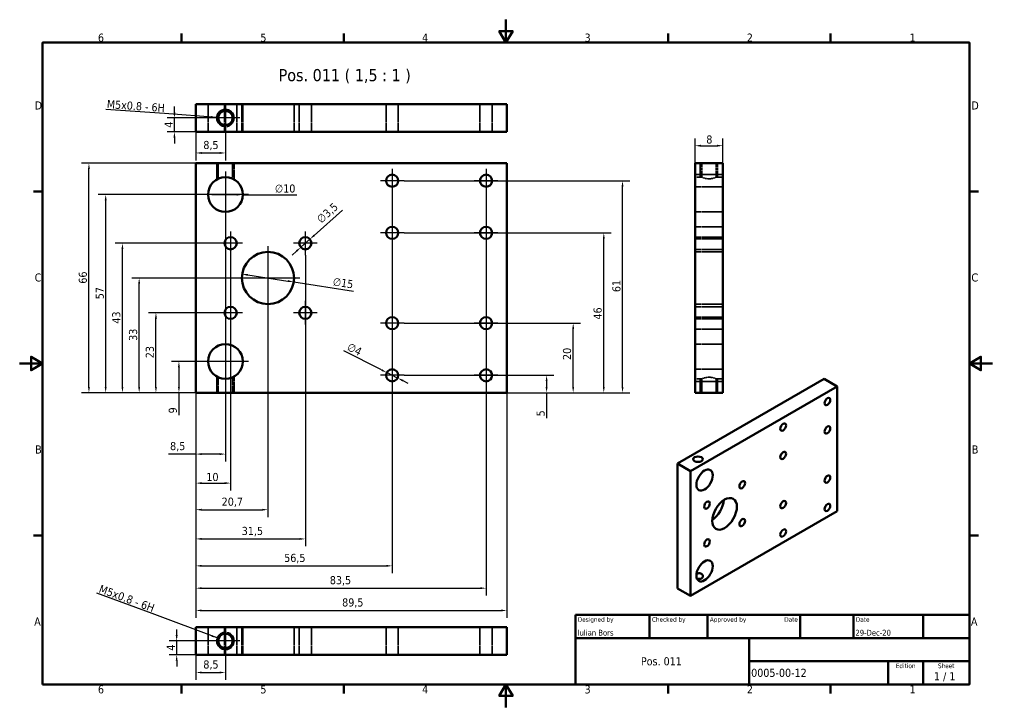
# Model space of a CAD drawing. Header units: millimetres. Extents: x 0 to 280, y 0 to 198.
import ezdxf
from ezdxf.enums import TextEntityAlignment as Align

# ---------------------------------------------------------------- set-up
doc = ezdxf.new("R2010")
doc.units = ezdxf.units.MM
doc.header["$LTSCALE"] = 0.666667
doc.linetypes.add('DASHED', pattern=[0.2068, 0.1655, -0.0413])
for name, color, linetype, lineweight in [('Border (ISO)', 7, 'Continuous', 70), ('Center Mark (ISO)', 7, 'Continuous', 25), ('Dimension (ISO)', 7, 'Continuous', 25), ('Hidden (ISO)', 7, 'DASHED', 35), ('Symbol (ISO)', 7, 'Continuous', 25), ('Title (ISO)', 7, 'Continuous', 50), ('Visible (ISO)', 7, 'Continuous', 50), ('Visible Narrow (ISO)', 7, 'Continuous', 35)]:
    doc.layers.add(name, color=color, linetype=linetype, lineweight=lineweight)
doc.styles.add('Label Text (ISO)', font='tahoma.ttf')
doc.styles.add('Note Text (ISO)', font='tahoma.ttf')
doc.styles.add('Text Style39', font='tahoma.ttf')
doc.styles.add('Text Style41', font='tahoma.ttf')
doc.dimstyles.new('Default (ISO)', dxfattribs={"dimscale": 0.666667, "dimtxt": 3.5, "dimasz": 2.5, "dimexe": 3.175, "dimexo": 0, "dimgap": 0.762, "dimtad": 1, "dimrnd": 1e-08, "dimzin": 0, "dimtxsty": 'Note Text (ISO)', "dimcen": 0.09, "dimdle": 10, "dimclrd": 256, "dimclre": 256, "dimclrt": 256, "dimazin": 0, "dimtfac": 1.001486, "dimtmove": 0, "dimatfit": 3, "dimfxl": 1, "dimtolj": 1, "dimtzin": 0, "dimlwd": -1, "dimlwe": -1, "dimarcsym": 0})
doc.dimstyles.new('Default (ISO)$7', dxfattribs={"dimscale": 0.666667, "dimtxt": 3.5, "dimasz": 2.5, "dimexe": 3.175, "dimexo": 0, "dimgap": 0.762, "dimtad": 1, "dimrnd": 1e-08, "dimzin": 0, "dimtxsty": 'Note Text (ISO)', "dimcen": 0.09, "dimdle": 10, "dimclrd": 256, "dimclre": 256, "dimclrt": 256, "dimazin": 0, "dimtfac": 1.001486, "dimtmove": 0, "dimatfit": 3, "dimfxl": 1, "dimtolj": 1, "dimtzin": 0, "dimlwd": -1, "dimlwe": -1, "dimarcsym": 0})

# ---------------------------------------------------------------- blocks, each defined once
blk = doc.blocks.new('Borders Default Border')
at = {"layer": 'Border (ISO)'}
for p, q in [((70, 287), (70, 290.9)), ((140, 287), (140, 290.9)), ((280, 287), (280, 290.9)), ((350, 287), (350, 290.9)), ((10, 222.75), (6.1, 222.75)), ((410, 222.75), (413.9, 222.75)), ((10, 74.25), (6.1, 74.25)), ((410, 74.25), (413.9, 74.25)), ((70, 10), (70, 6.1)), ((140, 10), (140, 6.1)), ((280, 10), (280, 6.1)), ((350, 10), (350, 6.1))]:
    blk.add_line(p, q, dxfattribs=at)
at = {"layer": 'Border (ISO)', "flags": 128}
for points in [[(210, 297), (210, 287), (207.11, 292), (212.89, 292), (210, 287)], [(10, 10), (10, 287), (410, 287), (410, 10), (10, 10)], [(0, 148.5), (10, 148.5), (5, 151.39), (5, 145.61), (10, 148.5)], [(420, 148.5), (410, 148.5), (415, 151.39), (415, 145.61), (410, 148.5)], [(210, 0), (210, 10), (207.11, 5), (212.89, 5), (210, 10)]]:
    blk.add_lwpolyline(points, dxfattribs=at)
at = {"layer": 'Border (ISO)', "char_height": 3.5, "attachment_point": 7, "style": 'Note Text (ISO)'}
for s, insert in [('6', (33.88, 287.33)), ('5', (103.98, 287.33)), ('4', (173.78, 287.4)), ('3', (243.91, 287.33)), ('2', (313.94, 287.4)), ('1', (384.21, 287.4)), ('D', (6.57, 258.13)), ('D', (410.87, 258.13)), ('C', (6.56, 183.81)), ('C', (410.86, 183.81)), ('B', (6.78, 109.63)), ('B', (411.08, 109.63)), ('A', (6.36, 35.38)), ('A', (410.66, 35.38)), ('6', (33.88, 6.03)), ('5', (103.98, 6.03)), ('4', (173.78, 6.1)), ('3', (243.91, 6.03)), ('2', (313.94, 6.1)), ('1', (384.21, 6.1))]:
    blk.add_mtext(s, dxfattribs=dict(at, insert=insert))
blk = doc.blocks.new('Title Blocks ISO')
at = {"layer": 'Title (ISO)'}
for p, q in [((270.07, 130), (100.07, 130)), ((100.07, 130), (100.07, 100)), ((132.07, 120), (132.07, 130)), ((157.07, 120), (157.07, 130)), ((197.07, 120), (197.07, 130)), ((220.07, 120), (220.07, 130)), ((250.07, 120), (250.07, 130)), ((270.07, 100), (270.07, 130)), ((100.07, 120), (270.07, 120)), ((175.07, 120), (175.07, 100)), ((270.07, 110), (175.07, 110)), ((235.07, 100), (235.07, 110)), ((250.07, 100), (250.07, 110)), ((100.07, 100), (270.07, 100))]:
    blk.add_line(p, q, dxfattribs=at)
at = {"layer": 'Title (ISO)', "style": 'Text Style41'}
for s, p in [('Designed by', (101.07, 129)), ('Checked by', (133.07, 129)), ('Approved by', (158.07, 129)), ('Date', (221.07, 129))]:
    blk.add_text(s, height=2, dxfattribs=at).set_placement(p, align=Align.TOP_LEFT)
blk.add_text('Date', height=2, dxfattribs=at).set_placement((196.07, 129), align=Align.TOP_RIGHT)
for s, p in [('Edition', (242.57, 109)), ('Sheet', (260.07, 109))]:
    blk.add_text(s, height=2, dxfattribs=at).set_placement(p, align=Align.TOP_CENTER)
at = {"layer": 'Title (ISO)', "style": 'Note Text (ISO)'}
blk.add_text('1 / 1 ', height=3.5, dxfattribs=at).set_placement((260.07, 103.5), align=Align.MIDDLE_CENTER)
at = {"layer": 'Title (ISO)'}
for tag, p, height, style in [('AUTHOR_001', (100.92, 121.05), 2.5, 'Text Style39'), ('CREATION_DATE_001', (220.89, 121.05), 2.5, 'Text Style39'), ('COMPANY_001', (128.3, 108.21), 3.5, 'Note Text (ISO)'), ('PART_NUMBER_001', (175.88, 103.25), 3.5, 'Note Text (ISO)')]:
    blk.add_attdef(tag, p, '', height=height, dxfattribs=dict(at, style=style))
at = {"layer": 'Title (ISO)', "style": 'Text Style39'}
for tag, p in [('CHECKED_BY', (133.07, 121)), ('ENG_APPROVED_BY', (158.07, 121))]:
    blk.add_attdef(tag, text='', height=2.5, dxfattribs=at).set_placement(p, align=Align.BOTTOM_LEFT)
blk.add_attdef('ENG_APPROVAL_DATE', text='', height=2.5, dxfattribs=at).set_placement((196.07, 121), align=Align.BOTTOM_RIGHT)
at = {"layer": 'Title (ISO)', "style": 'Note Text (ISO)'}
for tag, p in [('TITLE', (222.57, 115)), ('REVISION_NUMBER', (242.57, 103.5))]:
    blk.add_attdef(tag, text='', height=3.5, dxfattribs=at).set_placement(p, align=Align.MIDDLE_CENTER)
blk = doc.blocks.new('*D6')
at = {"layer": 'Defpoints', "color": 0, "transparency": 16777216}
for p in [(45.89, 99.6), (52.59, 99.6), (50.76, 90.6)]:
    blk.add_point(p, dxfattribs=at)
at = {"layer": 'Dimension (ISO)', "transparency": 16777216}
for p, q in [((52.59, 99.6), (43.77, 99.6)), ((45.89, 97.93), (45.89, 92.27)), ((50.76, 90.6), (43.77, 90.6)), ((45.89, 90.6), (45.89, 84.12))]:
    blk.add_line(p, q, dxfattribs=at)
for points in [[(45.61, 97.93), (46.16, 97.93), (45.89, 99.6)], [(45.61, 92.27), (46.16, 92.27), (45.89, 90.6)]]:
    blk.add_solid(points, dxfattribs=at)
at = {"layer": 'Dimension (ISO)', "transparency": 16777216, "insert": (42.95, 84.63), "char_height": 2.333, "attachment_point": 1, "rotation": 90, "style": 'Note Text (ISO)'}
blk.add_mtext('\\A1;9', dxfattribs=at)
blk = doc.blocks.new('*D7')
at = {"layer": 'Defpoints', "color": 0, "transparency": 16777216}
for p in [(39.27, 113.6), (60.76, 113.6), (50.76, 90.6)]:
    blk.add_point(p, dxfattribs=at)
at = {"layer": 'Dimension (ISO)', "transparency": 16777216}
for p, q in [((60.76, 113.6), (37.16, 113.6)), ((39.27, 92.27), (39.27, 111.93)), ((50.76, 90.6), (37.16, 90.6))]:
    blk.add_line(p, q, dxfattribs=at)
for points in [[(38.99, 111.93), (39.55, 111.93), (39.27, 113.6)], [(38.99, 92.27), (39.55, 92.27), (39.27, 90.6)]]:
    blk.add_solid(points, dxfattribs=at)
at = {"layer": 'Dimension (ISO)', "transparency": 16777216, "insert": (36.33, 100.52), "char_height": 2.333, "attachment_point": 1, "rotation": 90, "style": 'Note Text (ISO)'}
blk.add_mtext('\\A1;23', dxfattribs=at)
blk = doc.blocks.new('*D8')
at = {"layer": 'Defpoints', "color": 0, "transparency": 16777216}
for p in [(34.45, 123.6), (62.34, 123.6), (50.76, 90.6)]:
    blk.add_point(p, dxfattribs=at)
at = {"layer": 'Dimension (ISO)', "transparency": 16777216}
for p, q in [((62.34, 123.6), (32.34, 123.6)), ((34.45, 92.27), (34.45, 121.93)), ((50.76, 90.6), (32.34, 90.6))]:
    blk.add_line(p, q, dxfattribs=at)
for points in [[(34.17, 121.93), (34.73, 121.93), (34.45, 123.6)], [(34.17, 92.27), (34.73, 92.27), (34.45, 90.6)]]:
    blk.add_solid(points, dxfattribs=at)
at = {"layer": 'Dimension (ISO)', "transparency": 16777216, "insert": (31.51, 105.51), "char_height": 2.333, "attachment_point": 1, "rotation": 90, "style": 'Note Text (ISO)'}
blk.add_mtext('\\A1;33', dxfattribs=at)
blk = doc.blocks.new('*D9')
at = {"layer": 'Defpoints', "color": 0, "transparency": 16777216}
for p in [(29.63, 133.6), (57.34, 133.6), (50.76, 90.6)]:
    blk.add_point(p, dxfattribs=at)
at = {"layer": 'Dimension (ISO)', "transparency": 16777216}
for p, q in [((57.34, 133.6), (27.52, 133.6)), ((29.63, 92.27), (29.63, 131.93)), ((50.76, 90.6), (27.52, 90.6))]:
    blk.add_line(p, q, dxfattribs=at)
for points in [[(29.35, 131.93), (29.91, 131.93), (29.63, 133.6)], [(29.35, 92.27), (29.91, 92.27), (29.63, 90.6)]]:
    blk.add_solid(points, dxfattribs=at)
at = {"layer": 'Dimension (ISO)', "transparency": 16777216, "insert": (26.69, 110.47), "char_height": 2.333, "attachment_point": 1, "rotation": 90, "style": 'Note Text (ISO)'}
blk.add_mtext('\\A1;43', dxfattribs=at)
blk = doc.blocks.new('*D10')
at = {"layer": 'Defpoints', "color": 0, "transparency": 16777216}
for p in [(24.81, 147.6), (52.59, 147.6), (50.76, 90.6)]:
    blk.add_point(p, dxfattribs=at)
at = {"layer": 'Dimension (ISO)', "transparency": 16777216}
for p, q in [((52.59, 147.6), (22.69, 147.6)), ((24.81, 92.27), (24.81, 145.93)), ((50.76, 90.6), (22.69, 90.6))]:
    blk.add_line(p, q, dxfattribs=at)
for points in [[(24.53, 145.93), (25.09, 145.93), (24.81, 147.6)], [(24.53, 92.27), (25.09, 92.27), (24.81, 90.6)]]:
    blk.add_solid(points, dxfattribs=at)
at = {"layer": 'Dimension (ISO)', "transparency": 16777216, "insert": (21.92, 117.5), "char_height": 2.333, "attachment_point": 1, "rotation": 90, "style": 'Note Text (ISO)'}
blk.add_mtext('\\A1;57', dxfattribs=at)
blk = doc.blocks.new('*D11')
at = {"layer": 'Defpoints', "color": 0, "transparency": 16777216}
for p in [(19.99, 156.6), (50.76, 156.6), (50.76, 90.6)]:
    blk.add_point(p, dxfattribs=at)
at = {"layer": 'Dimension (ISO)', "transparency": 16777216}
for p, q in [((50.76, 156.6), (17.88, 156.6)), ((19.99, 92.27), (19.99, 154.93)), ((50.76, 90.6), (17.88, 90.6))]:
    blk.add_line(p, q, dxfattribs=at)
for points in [[(19.72, 154.93), (20.27, 154.93), (19.99, 156.6)], [(19.72, 92.27), (20.27, 92.27), (19.99, 90.6)]]:
    blk.add_solid(points, dxfattribs=at)
at = {"layer": 'Dimension (ISO)', "transparency": 16777216, "insert": (17.06, 121.97), "char_height": 2.333, "attachment_point": 1, "rotation": 90, "style": 'Note Text (ISO)'}
blk.add_mtext('\\A1;66', dxfattribs=at)
blk = doc.blocks.new('*D12')
at = {"layer": 'Defpoints', "color": 0, "transparency": 16777216}
for p in [(59.26, 147.6), (50.76, 90.6), (59.26, 72.93)]:
    blk.add_point(p, dxfattribs=at)
at = {"layer": 'Dimension (ISO)', "transparency": 16777216}
for p, q in [((59.26, 147.6), (59.26, 70.82)), ((50.76, 90.6), (50.76, 70.82)), ((50.76, 72.93), (42.84, 72.93)), ((57.59, 72.93), (52.42, 72.93))]:
    blk.add_line(p, q, dxfattribs=at)
for points in [[(52.42, 73.21), (52.42, 72.66), (50.76, 72.93)], [(57.59, 73.21), (57.59, 72.66), (59.26, 72.93)]]:
    blk.add_solid(points, dxfattribs=at)
at = {"layer": 'Dimension (ISO)', "transparency": 16777216, "insert": (43.34, 76.41), "char_height": 2.333, "attachment_point": 1, "style": 'Note Text (ISO)'}
blk.add_mtext('\\A1;8,5', dxfattribs=at)
blk = doc.blocks.new('*D13')
at = {"layer": 'Defpoints', "color": 0, "transparency": 16777216}
for p in [(60.76, 130.18), (50.76, 90.6), (60.76, 64.58)]:
    blk.add_point(p, dxfattribs=at)
at = {"layer": 'Dimension (ISO)', "transparency": 16777216}
for p, q in [((60.76, 130.18), (60.76, 62.46)), ((50.76, 90.6), (50.76, 62.46)), ((52.42, 64.58), (59.09, 64.58))]:
    blk.add_line(p, q, dxfattribs=at)
for points in [[(52.42, 64.86), (52.42, 64.3), (50.76, 64.58)], [(59.09, 64.86), (59.09, 64.3), (60.76, 64.58)]]:
    blk.add_solid(points, dxfattribs=at)
at = {"layer": 'Dimension (ISO)', "transparency": 16777216, "insert": (53.78, 67.52), "char_height": 2.333, "attachment_point": 1, "style": 'Note Text (ISO)'}
blk.add_mtext('\\A1;10', dxfattribs=at)
blk = doc.blocks.new('*D14')
at = {"layer": 'Defpoints', "color": 0, "transparency": 16777216}
for p in [(71.51, 114.43), (50.76, 90.6), (71.51, 56.93)]:
    blk.add_point(p, dxfattribs=at)
at = {"layer": 'Dimension (ISO)', "transparency": 16777216}
for p, q in [((71.51, 114.43), (71.51, 54.82)), ((50.76, 90.6), (50.76, 54.82)), ((52.42, 56.93), (69.84, 56.93))]:
    blk.add_line(p, q, dxfattribs=at)
for points in [[(52.42, 57.21), (52.42, 56.66), (50.76, 56.93)], [(69.84, 57.21), (69.84, 56.66), (71.51, 56.93)]]:
    blk.add_solid(points, dxfattribs=at)
at = {"layer": 'Dimension (ISO)', "transparency": 16777216, "insert": (58.19, 60.4), "char_height": 2.333, "attachment_point": 1, "style": 'Note Text (ISO)'}
blk.add_mtext('\\A1;20,7', dxfattribs=at)
blk = doc.blocks.new('*D15')
at = {"layer": 'Defpoints', "color": 0, "transparency": 16777216}
for p in [(82.26, 130.18), (50.76, 90.6), (82.26, 48.52)]:
    blk.add_point(p, dxfattribs=at)
at = {"layer": 'Dimension (ISO)', "transparency": 16777216}
for p, q in [((82.26, 130.18), (82.26, 46.4)), ((50.76, 90.6), (50.76, 46.4)), ((52.42, 48.52), (80.59, 48.52))]:
    blk.add_line(p, q, dxfattribs=at)
for points in [[(52.42, 48.8), (52.42, 48.24), (50.76, 48.52)], [(80.59, 48.8), (80.59, 48.24), (82.26, 48.52)]]:
    blk.add_solid(points, dxfattribs=at)
at = {"layer": 'Dimension (ISO)', "transparency": 16777216, "insert": (63.96, 51.99), "char_height": 2.333, "attachment_point": 1, "style": 'Note Text (ISO)'}
blk.add_mtext('\\A1;31,5', dxfattribs=at)
blk = doc.blocks.new('*D16')
at = {"layer": 'Defpoints', "color": 0, "transparency": 16777216}
for p in [(107.26, 148.18), (50.76, 90.6), (107.26, 40.77)]:
    blk.add_point(p, dxfattribs=at)
at = {"layer": 'Dimension (ISO)', "transparency": 16777216}
for p, q in [((107.26, 148.18), (107.26, 38.65)), ((50.76, 90.6), (50.76, 38.65)), ((52.42, 40.77), (105.59, 40.77))]:
    blk.add_line(p, q, dxfattribs=at)
for points in [[(52.42, 41.05), (52.42, 40.49), (50.76, 40.77)], [(105.59, 41.05), (105.59, 40.49), (107.26, 40.77)]]:
    blk.add_solid(points, dxfattribs=at)
at = {"layer": 'Dimension (ISO)', "transparency": 16777216, "insert": (76.17, 44.23), "char_height": 2.333, "attachment_point": 1, "style": 'Note Text (ISO)'}
blk.add_mtext('\\A1;56,5', dxfattribs=at)
blk = doc.blocks.new('*D17')
at = {"layer": 'Defpoints', "color": 0, "transparency": 16777216}
for p in [(134.26, 148.18), (50.76, 90.6), (134.26, 34.34)]:
    blk.add_point(p, dxfattribs=at)
at = {"layer": 'Dimension (ISO)', "transparency": 16777216}
for p, q in [((134.26, 148.18), (134.26, 32.23)), ((50.76, 90.6), (50.76, 32.23)), ((52.42, 34.34), (132.59, 34.34))]:
    blk.add_line(p, q, dxfattribs=at)
for points in [[(52.42, 34.62), (52.42, 34.07), (50.76, 34.34)], [(132.59, 34.62), (132.59, 34.07), (134.26, 34.34)]]:
    blk.add_solid(points, dxfattribs=at)
at = {"layer": 'Dimension (ISO)', "transparency": 16777216, "insert": (89.31, 37.82), "char_height": 2.333, "attachment_point": 1, "style": 'Note Text (ISO)'}
blk.add_mtext('\\A1;83,5', dxfattribs=at)
blk = doc.blocks.new('*D18')
at = {"layer": 'Defpoints', "color": 0, "transparency": 16777216}
for p in [(50.76, 90.6), (140.26, 90.6), (140.26, 27.93)]:
    blk.add_point(p, dxfattribs=at)
at = {"layer": 'Dimension (ISO)', "transparency": 16777216}
for p, q in [((50.76, 90.6), (50.76, 25.82)), ((140.26, 90.6), (140.26, 25.82)), ((52.42, 27.93), (138.59, 27.93))]:
    blk.add_line(p, q, dxfattribs=at)
for points in [[(52.42, 28.21), (52.42, 27.66), (50.76, 27.93)], [(138.59, 28.21), (138.59, 27.66), (140.26, 27.93)]]:
    blk.add_solid(points, dxfattribs=at)
at = {"layer": 'Dimension (ISO)', "transparency": 16777216, "insert": (92.85, 31.41), "char_height": 2.333, "attachment_point": 1, "style": 'Note Text (ISO)'}
blk.add_mtext('\\A1;89,5', dxfattribs=at)
blk = doc.blocks.new('*D19')
at = {"layer": 'Defpoints', "color": 0, "transparency": 16777216}
for p in [(50.76, 15.17), (59.26, 15), (59.26, 10.08)]:
    blk.add_point(p, dxfattribs=at)
at = {"layer": 'Dimension (ISO)', "transparency": 16777216}
for p, q in [((50.76, 15.17), (50.76, 7.97)), ((59.26, 15), (59.26, 7.97)), ((52.42, 10.08), (57.59, 10.08))]:
    blk.add_line(p, q, dxfattribs=at)
for points in [[(52.42, 10.36), (52.42, 9.81), (50.76, 10.08)], [(57.59, 10.36), (57.59, 9.81), (59.26, 10.08)]]:
    blk.add_solid(points, dxfattribs=at)
at = {"layer": 'Dimension (ISO)', "transparency": 16777216, "insert": (52.91, 13.56), "char_height": 2.333, "attachment_point": 1, "style": 'Note Text (ISO)'}
blk.add_mtext('\\A1;8,5', dxfattribs=at)
blk = doc.blocks.new('*D20')
at = {"layer": 'Defpoints', "color": 0, "transparency": 16777216}
for p in [(45.24, 19.17), (55.09, 19.17), (50.76, 15.17)]:
    blk.add_point(p, dxfattribs=at)
at = {"layer": 'Dimension (ISO)', "transparency": 16777216}
for p, q in [((45.24, 20.83), (45.24, 22.5)), ((55.09, 19.17), (43.12, 19.17)), ((45.24, 15.17), (45.24, 19.17)), ((50.76, 15.17), (43.12, 15.17)), ((45.24, 13.5), (45.24, 11.83))]:
    blk.add_line(p, q, dxfattribs=at)
for points in [[(44.96, 20.83), (45.51, 20.83), (45.24, 19.17)], [(44.96, 13.5), (45.51, 13.5), (45.24, 15.17)]]:
    blk.add_solid(points, dxfattribs=at)
at = {"layer": 'Dimension (ISO)', "transparency": 16777216, "insert": (42.4, 16.36), "char_height": 2.333, "attachment_point": 1, "rotation": 90, "style": 'Note Text (ISO)'}
blk.add_mtext('\\A1;4', dxfattribs=at)
blk = doc.blocks.new('*D21')
at = {"layer": 'Defpoints', "color": 0, "transparency": 16777216}
for p in [(110.67, 95.6), (151.68, 95.6), (140.26, 90.6)]:
    blk.add_point(p, dxfattribs=at)
at = {"layer": 'Dimension (ISO)', "transparency": 16777216}
for p, q in [((110.67, 95.6), (153.8, 95.6)), ((151.68, 93.93), (151.68, 92.27)), ((140.26, 90.6), (153.8, 90.6)), ((151.68, 90.6), (151.68, 83.28))]:
    blk.add_line(p, q, dxfattribs=at)
for points in [[(151.4, 93.93), (151.96, 93.93), (151.68, 95.6)], [(151.4, 92.27), (151.96, 92.27), (151.68, 90.6)]]:
    blk.add_solid(points, dxfattribs=at)
at = {"layer": 'Dimension (ISO)', "transparency": 16777216, "insert": (148.79, 83.78), "char_height": 2.333, "attachment_point": 1, "rotation": 90, "style": 'Note Text (ISO)'}
blk.add_mtext('\\A1;5', dxfattribs=at)
blk = doc.blocks.new('*D22')
at = {"layer": 'Defpoints', "color": 0, "transparency": 16777216}
for p in [(110.67, 110.6), (159.33, 110.6), (140.26, 90.6)]:
    blk.add_point(p, dxfattribs=at)
at = {"layer": 'Dimension (ISO)', "transparency": 16777216}
for p, q in [((110.67, 110.6), (161.45, 110.6)), ((159.33, 92.27), (159.33, 108.93)), ((140.26, 90.6), (161.45, 90.6))]:
    blk.add_line(p, q, dxfattribs=at)
for points in [[(159.05, 108.93), (159.61, 108.93), (159.33, 110.6)], [(159.05, 92.27), (159.61, 92.27), (159.33, 90.6)]]:
    blk.add_solid(points, dxfattribs=at)
at = {"layer": 'Dimension (ISO)', "transparency": 16777216, "insert": (156.39, 100.02), "char_height": 2.333, "attachment_point": 1, "rotation": 90, "style": 'Note Text (ISO)'}
blk.add_mtext('\\A1;20', dxfattribs=at)
blk = doc.blocks.new('*D23')
at = {"layer": 'Defpoints', "color": 0, "transparency": 16777216}
for p in [(110.67, 136.6), (168.14, 136.6), (140.26, 90.6)]:
    blk.add_point(p, dxfattribs=at)
at = {"layer": 'Dimension (ISO)', "transparency": 16777216}
for p, q in [((110.67, 136.6), (170.25, 136.6)), ((168.14, 92.27), (168.14, 134.93)), ((140.26, 90.6), (170.25, 90.6))]:
    blk.add_line(p, q, dxfattribs=at)
for points in [[(167.86, 134.93), (168.42, 134.93), (168.14, 136.6)], [(167.86, 92.27), (168.42, 92.27), (168.14, 90.6)]]:
    blk.add_solid(points, dxfattribs=at)
at = {"layer": 'Dimension (ISO)', "transparency": 16777216, "insert": (165.2, 111.64), "char_height": 2.333, "attachment_point": 1, "rotation": 90, "style": 'Note Text (ISO)'}
blk.add_mtext('\\A1;46', dxfattribs=at)
blk = doc.blocks.new('*D24')
at = {"layer": 'Defpoints', "color": 0, "transparency": 16777216}
for p in [(110.67, 151.6), (173.53, 151.6), (140.26, 90.6)]:
    blk.add_point(p, dxfattribs=at)
at = {"layer": 'Dimension (ISO)', "transparency": 16777216}
for p, q in [((110.67, 151.6), (175.65, 151.6)), ((173.53, 92.27), (173.53, 149.93)), ((140.26, 90.6), (175.65, 90.6))]:
    blk.add_line(p, q, dxfattribs=at)
for points in [[(173.26, 149.93), (173.81, 149.93), (173.53, 151.6)], [(173.26, 92.27), (173.81, 92.27), (173.53, 90.6)]]:
    blk.add_solid(points, dxfattribs=at)
at = {"layer": 'Dimension (ISO)', "transparency": 16777216, "insert": (170.6, 119.54), "char_height": 2.333, "attachment_point": 1, "rotation": 90, "style": 'Note Text (ISO)'}
blk.add_mtext('\\A1;61', dxfattribs=at)
blk = doc.blocks.new('*D25')
at = {"layer": 'Defpoints', "color": 0, "transparency": 16777216}
for p in [(202.4, 161.67), (194.4, 156.6), (202.4, 156.6)]:
    blk.add_point(p, dxfattribs=at)
at = {"layer": 'Dimension (ISO)', "transparency": 16777216}
for p, q in [((194.4, 156.6), (194.4, 163.79)), ((202.4, 156.6), (202.4, 163.79)), ((196.07, 161.67), (200.73, 161.67))]:
    blk.add_line(p, q, dxfattribs=at)
for points in [[(196.07, 161.95), (196.07, 161.39), (194.4, 161.67)], [(200.73, 161.95), (200.73, 161.39), (202.4, 161.67)]]:
    blk.add_solid(points, dxfattribs=at)
at = {"layer": 'Dimension (ISO)', "transparency": 16777216, "insert": (197.64, 164.62), "char_height": 2.333, "attachment_point": 1, "style": 'Note Text (ISO)'}
blk.add_mtext('\\A1;8', dxfattribs=at)
blk = doc.blocks.new('*D26')
at = {"layer": 'Defpoints', "color": 0, "transparency": 16777216}
for p in [(50.76, 165.65), (59.26, 165.49), (59.26, 159.58)]:
    blk.add_point(p, dxfattribs=at)
at = {"layer": 'Dimension (ISO)', "transparency": 16777216}
for p, q in [((50.76, 165.65), (50.76, 157.46)), ((59.26, 165.49), (59.26, 157.46)), ((52.42, 159.58), (57.59, 159.58))]:
    blk.add_line(p, q, dxfattribs=at)
for points in [[(52.42, 159.86), (52.42, 159.3), (50.76, 159.58)], [(57.59, 159.86), (57.59, 159.3), (59.26, 159.58)]]:
    blk.add_solid(points, dxfattribs=at)
at = {"layer": 'Dimension (ISO)', "transparency": 16777216, "insert": (52.91, 163.05), "char_height": 2.333, "attachment_point": 1, "style": 'Note Text (ISO)'}
blk.add_mtext('\\A1;8,5', dxfattribs=at)
blk = doc.blocks.new('*D27')
at = {"layer": 'Defpoints', "color": 0, "transparency": 16777216}
for p in [(44.59, 169.65), (59.26, 169.65), (62.51, 165.65)]:
    blk.add_point(p, dxfattribs=at)
at = {"layer": 'Dimension (ISO)', "transparency": 16777216}
for p, q in [((44.59, 171.32), (44.59, 172.99)), ((59.26, 169.65), (42.47, 169.65)), ((44.59, 165.65), (44.59, 169.65)), ((62.51, 165.65), (42.47, 165.65)), ((44.59, 163.99), (44.59, 162.32))]:
    blk.add_line(p, q, dxfattribs=at)
for points in [[(44.31, 171.32), (44.87, 171.32), (44.59, 169.65)], [(44.31, 163.99), (44.87, 163.99), (44.59, 165.65)]]:
    blk.add_solid(points, dxfattribs=at)
at = {"layer": 'Dimension (ISO)', "transparency": 16777216, "insert": (41.75, 166.85), "char_height": 2.333, "attachment_point": 1, "rotation": 90, "style": 'Note Text (ISO)'}
blk.add_mtext('\\A1;4', dxfattribs=at)
blk = doc.blocks.new('*D28')
at = {"layer": 'Defpoints', "color": 0, "transparency": 16777216}
for p in [(54.26, 147.62), (64.26, 147.58)]:
    blk.add_point(p, dxfattribs=at)
at = {"layer": 'Dimension (ISO)', "transparency": 16777216}
for p, q in [((55.92, 147.62), (62.59, 147.58)), ((64.26, 147.58), (79.77, 147.5))]:
    blk.add_line(p, q, dxfattribs=at)
for points in [[(55.93, 147.89), (55.92, 147.34), (54.26, 147.62)], [(62.59, 147.86), (62.59, 147.31), (64.26, 147.58)]]:
    blk.add_solid(points, dxfattribs=at)
at = {"layer": 'Dimension (ISO)', "transparency": 16777216, "insert": (73.5, 150.55), "char_height": 2.333, "attachment_point": 1, "rotation": 359.721, "style": 'Note Text (ISO)'}
blk.add_mtext('\\A1;∅10', dxfattribs=at)
blk = doc.blocks.new('*D29')
at = {"layer": 'Defpoints', "color": 0, "transparency": 16777216}
for p in [(83.56, 134.76), (80.95, 132.44)]:
    blk.add_point(p, dxfattribs=at)
at = {"layer": 'Dimension (ISO)', "transparency": 16777216}
for p, q in [((84.81, 135.87), (92.99, 143.15)), ((80.95, 132.44), (83.56, 134.76)), ((79.7, 131.33), (78.46, 130.22))]:
    blk.add_line(p, q, dxfattribs=at)
for points in [[(84.62, 136.08), (84.99, 135.66), (83.56, 134.76)], [(79.52, 131.54), (79.89, 131.12), (80.95, 132.44)]]:
    blk.add_solid(points, dxfattribs=at)
at = {"layer": 'Dimension (ISO)', "transparency": 16777216, "insert": (85.27, 140.97), "char_height": 2.333, "attachment_point": 1, "rotation": 41.6495, "style": 'Note Text (ISO)'}
blk.add_mtext('\\A1;∅3,5', dxfattribs=at)
blk = doc.blocks.new('*D30')
at = {"layer": 'Defpoints', "color": 0, "transparency": 16777216}
for p in [(64.09, 124.73), (78.92, 122.47)]:
    blk.add_point(p, dxfattribs=at)
at = {"layer": 'Dimension (ISO)', "transparency": 16777216}
for p, q in [((65.74, 124.48), (77.27, 122.72)), ((78.92, 122.47), (96.1, 119.85))]:
    blk.add_line(p, q, dxfattribs=at)
for points in [[(65.78, 124.75), (65.7, 124.2), (64.09, 124.73)], [(77.32, 122.99), (77.23, 122.45), (78.92, 122.47)]]:
    blk.add_solid(points, dxfattribs=at)
at = {"layer": 'Dimension (ISO)', "transparency": 16777216, "insert": (90.38, 123.78), "char_height": 2.333, "attachment_point": 1, "rotation": 351.3257, "style": 'Note Text (ISO)'}
blk.add_mtext('\\A1;∅15', dxfattribs=at)
blk = doc.blocks.new('*D31')
at = {"layer": 'Defpoints', "color": 0, "transparency": 16777216}
for p in [(105.69, 96.38), (108.82, 94.81)]:
    blk.add_point(p, dxfattribs=at)
at = {"layer": 'Dimension (ISO)', "transparency": 16777216}
for p, q in [((104.2, 97.13), (93.29, 102.6)), ((108.82, 94.81), (105.69, 96.38)), ((110.31, 94.07), (111.8, 93.32))]:
    blk.add_line(p, q, dxfattribs=at)
for points in [[(104.33, 97.38), (104.08, 96.88), (105.69, 96.38)], [(110.44, 94.32), (110.19, 93.82), (108.82, 94.81)]]:
    blk.add_solid(points, dxfattribs=at)
at = {"layer": 'Dimension (ISO)', "transparency": 16777216, "insert": (95.1, 105.08), "char_height": 2.333, "attachment_point": 1, "rotation": 333.3654, "style": 'Note Text (ISO)'}
blk.add_mtext('\\A1;∅4', dxfattribs=at)

msp = doc.modelspace()

# ---------------------------------------------------------------- linework, layer by layer
at = {"layer": 'Center Mark (ISO)', "linetype": 'Continuous'}
for p, q in [((59.258, 173.82), (59.258, 165.486)), ((63.424, 169.653), (55.091, 169.653)), ((59.258, 154.266), (59.258, 140.933)), ((107.258, 155.016), (107.258, 148.183)), ((134.258, 155.016), (134.258, 148.183)), ((110.674, 151.6), (103.841, 151.6)), ((137.674, 151.6), (130.841, 151.6)), ((65.924, 147.6), (52.591, 147.6)), ((107.258, 140.016), (107.258, 133.183)), ((134.258, 140.016), (134.258, 133.183)), ((60.757, 137.016), (60.757, 130.183)), ((82.257, 137.016), (82.257, 130.183)), ((110.674, 136.6), (103.841, 136.6)), ((137.674, 136.6), (130.841, 136.6)), ((64.173, 133.6), (57.34, 133.6)), ((71.507, 132.766), (71.507, 114.433)), ((85.673, 133.6), (78.84, 133.6)), ((80.673, 123.6), (62.34, 123.6)), ((60.757, 117.016), (60.757, 110.183)), ((82.257, 117.016), (82.257, 110.183)), ((64.173, 113.6), (57.34, 113.6)), ((85.673, 113.6), (78.84, 113.6)), ((107.258, 114.016), (107.258, 107.183)), ((134.258, 114.016), (134.258, 107.183)), ((110.674, 110.6), (103.841, 110.6)), ((137.674, 110.6), (130.841, 110.6)), ((59.258, 106.266), (59.258, 92.933)), ((65.924, 99.6), (52.591, 99.6)), ((107.258, 99.016), (107.258, 92.183)), ((134.258, 99.016), (134.258, 92.183)), ((110.674, 95.6), (103.841, 95.6)), ((137.674, 95.6), (130.841, 95.6)), ((59.258, 23.334), (59.258, 15)), ((63.424, 19.167), (55.091, 19.167))]:
    msp.add_line(p, q, dxfattribs=at)
at = {"layer": 'Hidden (ISO)'}
for p, q in [((54.258, 173.653), (54.258, 165.653)), ((59.007, 173.653), (59.007, 165.653)), ((62.507, 173.653), (62.507, 165.653)), ((64.007, 173.653), (64.007, 165.653)), ((64.258, 173.653), (64.258, 165.653)), ((79.007, 173.653), (79.007, 165.653)), ((80.507, 173.653), (80.507, 165.653)), ((84.007, 173.653), (84.007, 165.653)), ((105.508, 173.653), (105.508, 165.653)), ((109.008, 173.653), (109.008, 165.653)), ((132.508, 173.653), (132.508, 165.653)), ((136.008, 173.653), (136.008, 165.653)), ((56.758, 156.6), (56.758, 151.93)), ((57.191, 152.152), (57.191, 156.6)), ((61.325, 152.152), (61.325, 156.6)), ((61.758, 151.93), (61.758, 156.6)), ((195.901, 156.6), (195.901, 152.6)), ((196.334, 152.6), (196.334, 156.6)), ((200.468, 152.6), (200.468, 156.6)), ((200.901, 152.6), (200.901, 156.6)), ((202.401, 153.35), (194.401, 153.35)), ((196.334, 152.6), (194.401, 152.6)), ((202.401, 152.6), (200.468, 152.6)), ((202.401, 149.85), (194.401, 149.85)), ((202.401, 142.6), (194.401, 142.6)), ((202.401, 138.35), (194.401, 138.35)), ((202.401, 135.35), (194.401, 135.35)), ((202.401, 134.85), (194.401, 134.85)), ((202.401, 131.85), (194.401, 131.85)), ((202.401, 131.1), (194.401, 131.1)), ((202.401, 116.1), (194.401, 116.1)), ((202.401, 115.35), (194.401, 115.35)), ((202.401, 112.35), (194.401, 112.35)), ((202.401, 111.85), (194.401, 111.85)), ((202.401, 108.85), (194.401, 108.85)), ((202.401, 104.6), (194.401, 104.6)), ((56.758, 95.269), (56.758, 90.6)), ((61.758, 90.6), (61.758, 95.269)), ((202.401, 97.35), (194.401, 97.35)), ((57.191, 95.047), (57.191, 90.6)), ((61.325, 95.047), (61.325, 90.6)), ((196.334, 94.6), (194.401, 94.6)), ((202.401, 93.85), (194.401, 93.85)), ((195.901, 94.6), (195.901, 90.6)), ((196.334, 94.6), (196.334, 90.6)), ((200.468, 94.6), (200.468, 90.6)), ((202.401, 94.6), (200.468, 94.6)), ((200.901, 90.6), (200.901, 94.6)), ((54.258, 15.167), (54.258, 23.167)), ((59.007, 15.167), (59.007, 23.167)), ((62.507, 15.167), (62.507, 23.167)), ((64.007, 15.167), (64.007, 23.167)), ((64.258, 15.167), (64.258, 23.167)), ((79.007, 15.167), (79.007, 23.167)), ((80.507, 15.167), (80.507, 23.167)), ((84.007, 15.167), (84.007, 23.167)), ((105.508, 15.167), (105.508, 23.167)), ((109.008, 15.167), (109.008, 23.167)), ((132.508, 15.167), (132.508, 23.167)), ((136.008, 15.167), (136.008, 23.167))]:
    msp.add_line(p, q, dxfattribs=at)
for points, knots in [([(59.692, 167.191), (59.873, 167.223), (60.052, 167.275), (60.53, 167.475), (60.807, 167.667), (61.245, 168.104), (61.436, 168.382), (61.635, 168.859), (61.687, 169.038), (61.719, 169.219)], [1.19594294, 1.19594294, 1.19594294, 1.19594294, 1.24913813, 1.24913813, 1.34510461, 1.34510461, 1.44133341, 1.44133341, 1.49472712, 1.49472712, 1.49472712, 1.49472712]), ([(196.334, 152.6), (196.334, 152.6), (196.388, 152.577), (196.6, 152.495), (196.758, 152.437), (197.122, 152.326), (197.352, 152.265), (197.86, 152.177), (198.138, 152.152), (198.665, 152.152), (198.943, 152.177), (199.451, 152.265), (199.681, 152.326), (200.045, 152.437), (200.203, 152.495), (200.415, 152.577), (200.468, 152.6), (200.468, 152.6)], [0.31560108, 0.31560108, 0.31560108, 0.31560108, 0.39445527, 0.39445527, 0.47330945, 0.47330945, 0.55225581, 0.55225581, 0.63120217, 0.63120217, 0.71014853, 0.71014853, 0.78909489, 0.78909489, 0.86794907, 0.86794907, 0.94680325, 0.94680325, 0.94680325, 0.94680325]), ([(198.401, 95.047), (198.138, 95.047), (197.86, 95.022), (197.352, 94.934), (197.122, 94.874), (196.758, 94.762), (196.6, 94.704), (196.388, 94.622), (196.334, 94.6), (196.334, 94.6)], [0, 0, 0, 0, 0.07894636, 0.07894636, 0.15789272, 0.15789272, 0.2367469, 0.2367469, 0.31560108, 0.31560108, 0.31560108, 0.31560108]), ([(200.468, 94.6), (200.468, 94.6), (200.415, 94.622), (200.203, 94.704), (200.045, 94.762), (199.681, 94.874), (199.451, 94.934), (198.943, 95.022), (198.665, 95.047), (198.401, 95.047)], [0.94680325, 0.94680325, 0.94680325, 0.94680325, 1.02565744, 1.02565744, 1.10451162, 1.10451162, 1.18345798, 1.18345798, 1.26240434, 1.26240434, 1.26240434, 1.26240434]), ([(58.824, 21.629), (58.643, 21.597), (58.463, 21.545), (57.986, 21.345), (57.708, 21.153), (57.271, 20.716), (57.08, 20.438), (56.88, 19.961), (56.828, 19.782), (56.796, 19.601)], [1.19594294, 1.19594294, 1.19594294, 1.19594294, 1.24913813, 1.24913813, 1.34510461, 1.34510461, 1.44133341, 1.44133341, 1.49472712, 1.49472712, 1.49472712, 1.49472712])]:
    msp.add_open_spline(points, degree=3, knots=knots, dxfattribs=at)
at = {"layer": 'Visible (ISO)'}
for p, q in [((50.758, 173.653), (140.258, 173.653)), ((50.758, 165.653), (50.758, 173.653)), ((140.258, 165.653), (140.258, 173.653)), ((50.758, 165.653), (140.258, 165.653)), ((140.258, 156.6), (50.758, 156.6)), ((50.758, 156.6), (50.758, 90.6)), ((140.258, 90.6), (140.258, 156.6)), ((194.401, 156.6), (202.401, 156.6)), ((194.401, 156.6), (194.401, 90.6)), ((202.401, 156.6), (202.401, 90.6)), ((231.541, 94.586), (189.351, 70.228)), ((235.313, 92.409), (193.122, 68.05)), ((231.541, 94.586), (235.313, 92.409)), ((235.313, 56.483), (235.313, 92.409)), ((50.758, 90.6), (140.258, 90.6)), ((194.401, 90.6), (202.401, 90.6)), ((189.351, 70.228), (193.122, 68.05)), ((189.351, 70.228), (189.351, 34.302)), ((193.122, 68.05), (193.122, 32.124)), ((193.122, 32.124), (235.313, 56.483)), ((189.351, 34.302), (193.122, 32.124)), ((140.258, 23.167), (50.758, 23.167)), ((50.758, 23.167), (50.758, 15.167)), ((140.258, 23.167), (140.258, 15.167)), ((140.258, 15.167), (50.758, 15.167))]:
    msp.add_line(p, q, dxfattribs=at)
for centre, radius in [((59.258, 169.653), 2.067), ((59.258, 147.6), 5), ((107.258, 151.6), 1.75), ((134.258, 151.6), 1.75), ((107.258, 136.6), 1.75), ((134.258, 136.6), 1.75), ((60.757, 133.6), 1.75), ((82.257, 133.6), 1.75), ((71.507, 123.6), 7.5), ((60.757, 113.6), 1.75), ((82.257, 113.6), 1.75), ((107.258, 110.6), 1.75), ((134.258, 110.6), 1.75), ((59.258, 99.6), 5), ((107.258, 95.6), 1.75), ((134.258, 95.6), 1.75), ((59.258, 19.167), 2.067)]:
    msp.add_circle(centre, radius, dxfattribs=at)
for centre, major_axis in [((232.484, 88.054), (0.583, 1.01)), ((219.756, 80.706), (0.583, 1.01)), ((232.484, 79.89), (0.583, 1.01)), ((219.756, 72.541), (0.583, 1.01)), ((195.243, 71.452), (1.378, 0)), ((197.129, 65.465), (-1.667, -2.887)), ((207.97, 64.104), (-0.583, -1.01)), ((232.484, 65.737), (0.583, 1.01)), ((197.835, 58.252), (-0.583, -1.01)), ((202.903, 55.735), (-2.5, -4.33)), ((219.756, 58.388), (0.583, 1.01)), ((232.484, 57.572), (0.583, 1.01)), ((207.97, 53.217), (-0.583, -1.01)), ((219.756, 50.223), (0.583, 1.01)), ((197.835, 47.365), (-0.583, -1.01)), ((197.129, 39.337), (-1.667, -2.887))]:
    msp.add_ellipse(centre, major_axis=major_axis, ratio=0.5773503, dxfattribs=at)
msp.add_ellipse((199.132, 57.912), major_axis=(2.5, 4.33), ratio=0.5773503, start_param=3.9960995, end_param=5.4286784, dxfattribs=at)
msp.add_open_spline([(194.813, 38.507), (194.955, 38.555), (195.103, 38.594), (195.415, 38.649), (195.598, 38.662), (195.937, 38.629), (196.093, 38.582), (196.342, 38.438), (196.448, 38.334), (196.587, 38.091), (196.621, 37.952), (196.621, 37.694), (196.587, 37.556), (196.448, 37.315), (196.341, 37.213), (196.094, 37.07), (195.937, 37.021), (195.598, 36.985), (195.414, 36.997), (195.139, 37.046), (195.03, 37.072), (194.923, 37.105)], degree=3, knots=[0.40888465, 0.40888465, 0.40888465, 0.40888465, 0.47330945, 0.47330945, 0.55225581, 0.55225581, 0.63120217, 0.63120217, 0.71014853, 0.71014853, 0.78909489, 0.78909489, 0.86794907, 0.86794907, 0.94680325, 0.94680325, 1.02565744, 1.02565744, 1.10451162, 1.10451162, 1.15252826, 1.15252826, 1.15252826, 1.15252826], dxfattribs=at)
at = {"layer": 'Visible Narrow (ISO)'}
for centre, start, end in [((59.258, 169.653), 350, 260), ((59.258, 19.167), 170, 80)]:
    msp.add_arc(centre, 2.5, start, end, dxfattribs=at)

# ---------------------------------------------------------------- block references
at = {"xscale": 0.6666666666666666, "yscale": 0.6666666666666666, "zscale": 0.6666666666666666}
msp.add_blockref('Borders Default Border', (0, 0), dxfattribs=at)
msp.add_blockref('Title Blocks ISO', (93.286, -60), dxfattribs=at).add_auto_attribs({'PART_NUMBER_001': '0005-00-12', 'COMPANY_001': 'Pos. 011', 'AUTHOR_001': 'Iulian Bors', 'CREATION_DATE_001': '29-Dec-20'})

# ---------------------------------------------------------------- texts
at = {"layer": 'Symbol (ISO)', "insert": (74.572, 179.602), "char_height": 3.5, "attachment_point": 7, "style": 'Label Text (ISO)'}
msp.add_mtext('Pos. 011 ( 1,5 : 1 )', dxfattribs=at)
at = {"layer": 'Symbol (ISO)', "char_height": 2.33333, "width": 17.54705, "attachment_point": 9, "line_spacing_factor": 0.6125, "style": 'Note Text (ISO)'}
for insert, rotation in [((41.725, 171.312), 356.0339), ((38.296, 27.387), 339.71243)]:
    msp.add_mtext('M5x0.8 - 6H', dxfattribs=dict(at, insert=insert, rotation=rotation))

# ---------------------------------------------------------------- dimensions: what is measured, and where the dimension line sits
at = {"layer": 'Dimension (ISO)'}
for base, p1, p2, angle, override, picture, middle in [((44.591, 169.653), (62.507, 165.653), (59.258, 169.653), 90, {"dimgap": 0.762, "dimdec": 0, "dimtol": 0, "dimlim": 0, "dimtp": 0, "dimtm": 0, "dimtdec": 2, "dimtofl": 1, "dimatfit": 1}, '*D27', (44.591, 167.653)), ((202.401, 161.668), (194.401, 156.6), (202.401, 156.6), 180, {"dimgap": 0.762, "dimdec": 0, "dimtol": 0, "dimlim": 0, "dimtp": 0, "dimtm": 0, "dimtdec": 2, "dimtofl": 0, "dimatfit": 1}, '*D25', (198.401, 161.668)), ((19.993, 156.6), (50.758, 90.6), (50.758, 156.6), 90, {"dimgap": 0.762, "dimdec": 0, "dimtol": 0, "dimlim": 0, "dimtp": 0, "dimtm": 0, "dimtdec": 2, "dimtofl": 0, "dimatfit": 1}, '*D11', (19.993, 123.6)), ((173.533, 151.6), (140.258, 90.6), (110.674, 151.6), 90, {"dimgap": 0.762, "dimdec": 0, "dimtol": 0, "dimlim": 0, "dimtp": 0, "dimtm": 0, "dimtdec": 2, "dimtofl": 0, "dimatfit": 1}, '*D24', (173.533, 121.1)), ((24.812, 147.6), (50.758, 90.6), (52.591, 147.6), 90, {"dimgap": 0.762, "dimdec": 0, "dimtol": 0, "dimlim": 0, "dimtp": 0, "dimtm": 0, "dimtdec": 2, "dimtofl": 0, "dimatfit": 1}, '*D10', (24.812, 119.1)), ((59.258, 72.933), (50.758, 90.6), (59.258, 147.6), 180, {"dimgap": 0.762, "dimdec": 1, "dimtol": 0, "dimlim": 0, "dimtp": 0, "dimtm": 0, "dimtdec": 2, "dimtofl": 0, "dimatfit": 2}, '*D12', (45.44, 72.933)), ((107.258, 40.768), (50.758, 90.6), (107.258, 148.183), 180, {"dimgap": 0.762, "dimdec": 1, "dimtol": 0, "dimlim": 0, "dimtp": 0, "dimtm": 0, "dimtdec": 2, "dimtofl": 0, "dimatfit": 1}, '*D16', (79.098, 40.768)), ((134.258, 34.345), (50.758, 90.6), (134.258, 148.183), 180, {"dimgap": 0.762, "dimdec": 1, "dimtol": 0, "dimlim": 0, "dimtp": 0, "dimtm": 0, "dimtdec": 2, "dimtofl": 0, "dimatfit": 1}, '*D17', (92.277, 34.345)), ((168.137, 136.6), (140.258, 90.6), (110.674, 136.6), 90, {"dimgap": 0.762, "dimdec": 0, "dimtol": 0, "dimlim": 0, "dimtp": 0, "dimtm": 0, "dimtdec": 2, "dimtofl": 0, "dimatfit": 1}, '*D23', (168.137, 113.309)), ((29.632, 133.6), (50.758, 90.6), (57.34, 133.6), 90, {"dimgap": 0.762, "dimdec": 0, "dimtol": 0, "dimlim": 0, "dimtp": 0, "dimtm": 0, "dimtdec": 2, "dimtofl": 0, "dimatfit": 1}, '*D9', (29.632, 112.1)), ((60.757, 64.579), (50.758, 90.6), (60.757, 130.183), 180, {"dimgap": 0.762, "dimdec": 0, "dimtol": 0, "dimlim": 0, "dimtp": 0, "dimtm": 0, "dimtdec": 2, "dimtofl": 0, "dimatfit": 1}, '*D13', (55.288, 64.579)), ((82.257, 48.52), (50.758, 90.6), (82.257, 130.183), 180, {"dimgap": 0.762, "dimdec": 1, "dimtol": 0, "dimlim": 0, "dimtp": 0, "dimtm": 0, "dimtdec": 2, "dimtofl": 0, "dimatfit": 1}, '*D15', (66.916, 48.52)), ((34.452, 123.6), (50.758, 90.6), (62.34, 123.6), 90, {"dimgap": 0.762, "dimdec": 0, "dimtol": 0, "dimlim": 0, "dimtp": 0, "dimtm": 0, "dimtdec": 2, "dimtofl": 0, "dimatfit": 1}, '*D8', (34.452, 107.1)), ((39.273, 113.6), (50.758, 90.6), (60.757, 113.6), 90, {"dimgap": 0.762, "dimdec": 0, "dimtol": 0, "dimlim": 0, "dimtp": 0, "dimtm": 0, "dimtdec": 2, "dimtofl": 0, "dimatfit": 1}, '*D7', (39.273, 102.1)), ((71.507, 56.933), (50.758, 90.6), (71.507, 114.433), 180, {"dimgap": 0.762, "dimdec": 1, "dimtol": 0, "dimlim": 0, "dimtp": 0, "dimtm": 0, "dimtdec": 2, "dimtofl": 0, "dimatfit": 1}, '*D14', (61.157, 56.933)), ((159.332, 110.6), (140.258, 90.6), (110.674, 110.6), 90, {"dimgap": 0.762, "dimdec": 0, "dimtol": 0, "dimlim": 0, "dimtp": 0, "dimtm": 0, "dimtdec": 2, "dimtofl": 0, "dimatfit": 1}, '*D22', (159.332, 101.617)), ((45.885, 99.6), (50.758, 90.6), (52.591, 99.6), 90, {"dimgap": 0.762, "dimdec": 0, "dimtol": 0, "dimlim": 0, "dimtp": 0, "dimtm": 0, "dimtdec": 2, "dimtofl": 0, "dimatfit": 2}, '*D6', (45.885, 85.387)), ((151.681, 95.6), (140.258, 90.6), (110.674, 95.6), 90, {"dimgap": 0.762, "dimdec": 0, "dimtol": 0, "dimlim": 0, "dimtp": 0, "dimtm": 0, "dimtdec": 2, "dimtofl": 0, "dimatfit": 2}, '*D21', (151.681, 84.479)), ((140.258, 27.933), (50.758, 90.6), (140.258, 90.6), 180, {"dimgap": 0.762, "dimdec": 1, "dimtol": 0, "dimlim": 0, "dimtp": 0, "dimtm": 0, "dimtdec": 2, "dimtofl": 0, "dimatfit": 1}, '*D18', (95.821, 27.933)), ((45.236, 19.167), (50.758, 15.167), (55.091, 19.167), 90, {"dimgap": 0.762, "dimdec": 0, "dimtol": 0, "dimlim": 0, "dimtp": 0, "dimtm": 0, "dimtdec": 2, "dimtofl": 1, "dimatfit": 1}, '*D20', (45.236, 17.167)), ((59.258, 10.084), (50.758, 15.167), (59.258, 15), 180, {"dimgap": 0.762, "dimdec": 1, "dimtol": 0, "dimlim": 0, "dimtp": 0, "dimtm": 0, "dimtdec": 2, "dimtofl": 0, "dimatfit": 1}, '*D19', (55.008, 10.084))]:
    dim = msp.add_linear_dim(base=base, p1=p1, p2=p2, angle=angle, dimstyle='Default (ISO)', override=override, dxfattribs=at)
    dim.commit()
    dim.dimension.update_dxf_attribs({"geometry": picture, "text_midpoint": middle, "dimtype": 160})
dim = msp.add_linear_dim(base=(59.258, 159.58), p1=(50.758, 165.653), p2=(59.258, 165.486), dimstyle='Default (ISO)', override={"dimgap": 0.762, "dimdec": 1, "dimtol": 0, "dimlim": 0, "dimtp": 0, "dimtm": 0, "dimtdec": 2, "dimtofl": 0, "dimatfit": 1}, dxfattribs=at)
dim.commit()
dim.dimension.update_dxf_attribs({"geometry": '*D26', "text_midpoint": (55.008, 159.58), "dimtype": 160})
for p1, p2, override, picture, middle in [((54.258, 147.624), (64.258, 147.575), {"dimgap": 0.762, "dimdec": 0, "dimlfac": 1, "dimtol": 0, "dimlim": 0, "dimtp": 0, "dimtm": 0, "dimtdec": 2, "dimatfit": 2}, '*D28', (76.377, 147.516)), ((80.949, 132.437), (83.564, 134.763), {"dimgap": 0.762, "dimdec": 1, "dimlfac": 1, "dimtol": 0, "dimlim": 0, "dimtp": 0, "dimtm": 0, "dimtdec": 2, "dimatfit": 2}, '*D29', (90.104, 140.579)), ((64.092, 124.731), (78.921, 122.468), {"dimgap": 0.762, "dimdec": 0, "dimlfac": 1, "dimtol": 0, "dimlim": 0, "dimtp": 0, "dimtm": 0, "dimtdec": 2, "dimatfit": 2}, '*D30', (92.761, 120.357)), ((108.822, 94.815), (105.6934, 96.384), {"dimgap": 0.762, "dimdec": 0, "dimlfac": 1, "dimtol": 0, "dimlim": 0, "dimtp": 0, "dimtm": 0, "dimtdec": 2, "dimatfit": 2}, '*D31', (95.5651, 101.4636))]:
    dim = msp.add_diameter_dim_2p(p1=p1, p2=p2, dimstyle='Default (ISO)', override=override, dxfattribs=at)
    dim.commit()
    dim.dimension.update_dxf_attribs({"geometry": picture, "text_midpoint": middle, "dimtype": 163})

# ---------------------------------------------------------------- leaders
at = {"layer": 'Symbol (ISO)', "annotation_type": 0, "has_hookline": 1, "hookline_direction": 1, "text_width": 16.907}
for points, horizontal_direction in [([(56.764, 169.826), (41.698, 170.924)], (0.997605, -0.069166, 0)), ([(56.913, 20.034), (38.161, 27.022)], (0.937964, -0.346732, 0))]:
    msp.add_leader(points, dimstyle='Default (ISO)$7', override={"dimgap": 0, "dimtad": 1}, dxfattribs=dict(at, horizontal_direction=horizontal_direction))

doc.saveas('drawing.dxf')
